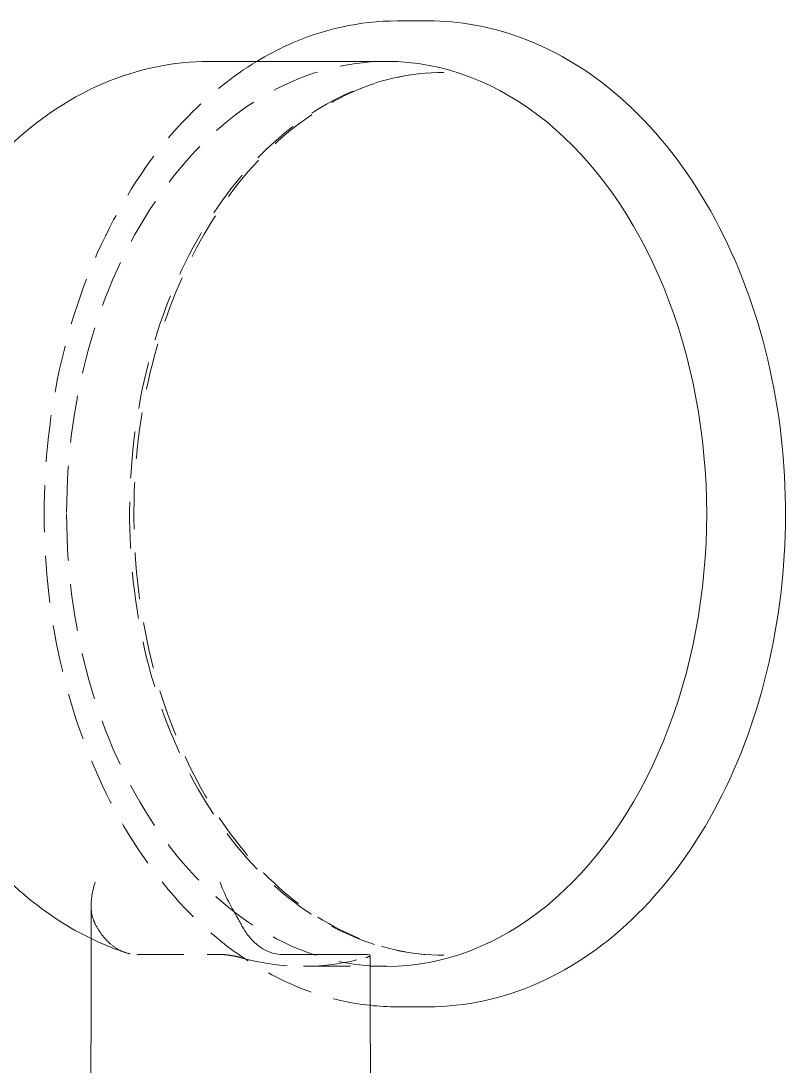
# Model space of a CAD drawing. Header units: millimetres. Extents: x -46397 to 283259, y -8690 to 23983.
# Drawn here: x 122890 to 122971.5, y 7295.4 to 7406.8 of the extents above; entities that cross this region are included whole.
import ezdxf

# ---------------------------------------------------------------- set-up
doc = ezdxf.new("R2010")
doc.units = ezdxf.units.MM
doc.linetypes.add('HIDDENX2', pattern=[0.75, 0.5, -0.25])

# ---------------------------------------------------------------- blocks, each defined once
blk = doc.blocks.new('A$Cbc6c2a49')
at = {"color": 2, "linetype": 'Continuous', "lineweight": 0, "ltscale": 10, "extrusion": (6.89019e-16, 1, 0)}
for p, q in [((654.14, 2159.19), (650.81, 2159.19)), ((630.85, 2154.88), (649.7, 2154.88)), ((618.2, 2064.95), (618.2, 2050.21)), ((647.48, 2059.71), (638.61, 2059.71)), ((647.94, 2050.21), (647.94, 2059.61)), ((647.94, 2058.45), (649.7, 2058.45)), ((654.14, 2054.13), (650.81, 2054.13)), ((618.17, 2050.21), (618.17, 2046.85)), ((647.97, 2050.21), (647.97, 2046.85))]:
    blk.add_line(p, q, dxfattribs=at)
at = {"color": 1, "linetype": 'HIDDENX2', "lineweight": 0, "ltscale": 10, "extrusion": (6.89019e-16, 1, 0)}
for p, q in [((623.09, 2059.71), (631.96, 2059.71)), ((640.83, 2058.45), (647.94, 2058.45))]:
    blk.add_line(p, q, dxfattribs=at)
at = {"color": 1, "linetype": 'HIDDENX2', "lineweight": 0, "ltscale": 10}
for centre, major_axis, start_param, end_param in [((649.7, 2106.66), (0, 48.22), 0, 1.570796), ((649.7, 2106.66), (0, -48.22), -1.570796, 0), ((640.83, 2106.66), (0, -48.22), -0.196382, 0.196382)]:
    blk.add_ellipse(centre, major_axis=major_axis, ratio=0.707107, start_param=start_param, end_param=end_param, dxfattribs=at)
at = {"color": 2, "linetype": 'Continuous', "lineweight": 0, "ltscale": 10}
blk.add_ellipse((649.7, 2106.66), major_axis=(0, -48.22), ratio=0.707107, start_param=0, end_param=3.141593, dxfattribs=at)
for points, knots in [([(650.81, 2159.19), (646.85, 2159.19), (642.88, 2158.31), (638.03, 2156.11), (636.93, 2155.53), (635.86, 2154.88)], [0.1860741, 0.1860741, 0.1860741, 0.1860741, 0.4969371, 0.4969371, 0.5892806, 0.5892806, 0.5892806, 0.5892806]), ([(654.14, 2054.13), (658.11, 2054.13), (662.07, 2054.99), (669.64, 2058.33), (673.23, 2060.85), (679.75, 2067.32), (682.64, 2071.33), (687.4, 2080.43), (689.24, 2085.53), (691.67, 2096.27), (692.26, 2101.9), (692.13, 2113.15), (691.41, 2118.76), (688.71, 2129.4), (686.74, 2134.42), (681.72, 2143.37), (678.68, 2147.29), (671.81, 2153.57), (668, 2155.95), (660.78, 2158.59), (657.46, 2159.19), (654.14, 2159.19)], [3.327667, 3.327667, 3.327667, 3.327667, 3.630176, 3.630176, 3.940274, 3.940274, 4.261843, 4.261843, 4.588222, 4.588222, 4.915246, 4.915246, 5.242193, 5.242193, 5.569218, 5.569218, 5.895373, 5.895373, 6.215845, 6.215845, 6.469259, 6.469259, 6.469259, 6.469259]), ([(618.2, 2061.4), (615.92, 2062.5), (613.77, 2063.89), (608.44, 2068.19), (605.53, 2071.52), (600.55, 2079.29), (598.52, 2083.79), (595.62, 2093.42), (594.76, 2098.57), (594.29, 2108.95), (594.69, 2114.19), (596.71, 2124.27), (598.34, 2129.11), (602.74, 2137.89), (605.5, 2141.84), (611.91, 2148.28), (615.53, 2150.82), (623.07, 2154.05), (626.94, 2154.88), (630.83, 2154.88), (630.84, 2154.88), (630.85, 2154.88)], [3.285133, 3.285133, 3.285133, 3.285133, 3.474467, 3.474467, 3.789096, 3.789096, 4.123338, 4.123338, 4.462952, 4.462952, 4.802815, 4.802815, 5.142691, 5.142691, 5.480125, 5.480125, 5.802741, 5.802741, 6.096345, 6.096345, 6.097111, 6.097111, 6.097111, 6.097111]), ([(618.65, 2067.4), (618.65, 2067.39), (618.65, 2067.39), (618.37, 2066.57), (618.21, 2065.79), (618.2, 2065.01), (618.2, 2064.98), (618.2, 2064.95)], [1.3586756, 1.3586756, 1.3586756, 1.3586756, 1.3599094, 1.3599094, 1.5676488, 1.5676488, 1.5771224, 1.5771224, 1.5771224, 1.5771224]), ([(631.96, 2067.4), (631.96, 2067.39), (631.96, 2067.39), (632.24, 2066.57), (632.62, 2065.79), (633.33, 2064.45), (633.65, 2063.91), (634.01, 2063.25), (634.1, 2063.09), (634.18, 2062.94)], [-0.0010241, -0.0010241, -0.0010241, -0.0010241, 0, 0, 0.1724436, 0.1724436, 0.3120501, 0.3120501, 0.359861, 0.359861, 0.359861, 0.359861]), ([(634.18, 2062.94), (634.35, 2062.61), (634.53, 2062.3), (634.96, 2061.69), (635.25, 2061.35), (635.86, 2060.75), (636.2, 2060.5), (636.83, 2060.13), (637.18, 2059.97), (637.9, 2059.76), (638.27, 2059.71), (638.61, 2059.71)], [2.581263, 2.581263, 2.581263, 2.581263, 2.6529395, 2.6529395, 2.7458773, 2.7458773, 2.8388152, 2.8388152, 2.9304913, 2.9304913, 3.0221674, 3.0221674, 3.0221674, 3.0221674]), ([(647.48, 2059.71), (647.62, 2059.71), (647.74, 2059.7), (647.9, 2059.67), (647.94, 2059.64), (647.94, 2059.61), (647.94, 2059.61), (647.94, 2059.61)], [0.22859702, 0.22859702, 0.22859702, 0.22859702, 0.2662415, 0.2662415, 0.30388597, 0.30388597, 0.30433727, 0.30433727, 0.30433727, 0.30433727])]:
    blk.add_open_spline(points, degree=3, knots=knots, dxfattribs=at)
at = {"color": 1, "linetype": 'HIDDENX2', "lineweight": 0, "ltscale": 10}
for points, knots in [([(635.86, 2154.88), (633.28, 2153.32), (630.83, 2151.36), (625.32, 2145.74), (622.48, 2141.69), (617.83, 2132.55), (616.03, 2127.45), (613.68, 2116.71), (613.12, 2111.08), (613.31, 2099.85), (614.04, 2094.26), (616.75, 2083.68), (618.71, 2078.69), (623.68, 2069.82), (626.68, 2065.94), (633.42, 2059.72), (637.16, 2057.37), (643.33, 2055.08), (645.63, 2054.53), (647.94, 2054.29)], [0.589281, 0.589281, 0.589281, 0.589281, 0.812119, 0.812119, 1.133184, 1.133184, 1.456417, 1.456417, 1.779889, 1.779889, 2.103314, 2.103314, 2.42679, 2.42679, 2.74989, 2.74989, 3.070296, 3.070296, 3.252634, 3.252634, 3.252634, 3.252634]), ([(655.8, 2059.62), (652.25, 2059.62), (648.7, 2060.42), (641.96, 2063.53), (638.76, 2065.85), (633.03, 2071.78), (630.5, 2075.42), (626.37, 2083.62), (624.78, 2088.19), (622.71, 2097.81), (622.23, 2102.85), (622.41, 2112.89), (623.08, 2117.89), (625.5, 2127.35), (627.25, 2131.8), (631.68, 2139.71), (634.35, 2143.17), (640.34, 2148.71), (643.66, 2150.81), (649.96, 2153.17), (652.88, 2153.71), (655.8, 2153.71)], [2.955519, 2.955519, 2.955519, 2.955519, 3.270316, 3.270316, 3.587668, 3.587668, 3.90833, 3.90833, 4.230144, 4.230144, 4.552072, 4.552072, 4.873973, 4.873973, 5.195905, 5.195905, 5.51764, 5.51764, 5.837909, 5.837909, 6.097111, 6.097111, 6.097111, 6.097111]), ([(655.8, 2153.71), (652.25, 2153.71), (648.7, 2152.88), (641.98, 2149.67), (638.8, 2147.3), (633.15, 2141.25), (630.67, 2137.59), (626.66, 2129.36), (625.11, 2124.78), (623.12, 2115.17), (622.67, 2110.13), (622.9, 2100.11), (623.58, 2095.13), (626.02, 2085.72), (627.76, 2081.3), (632.14, 2073.47), (634.77, 2070.06), (640.64, 2064.58), (643.88, 2062.52), (650.04, 2060.16), (652.92, 2059.62), (655.8, 2059.62)], [0.186074, 0.186074, 0.186074, 0.186074, 0.511543, 0.511543, 0.834058, 0.834058, 1.153233, 1.153233, 1.471402, 1.471402, 1.789501, 1.789501, 2.107629, 2.107629, 2.42572, 2.42572, 2.743974, 2.743974, 3.063602, 3.063602, 3.327667, 3.327667, 3.327667, 3.327667]), ([(618.2, 2064.95), (618.2, 2064.39), (618.28, 2063.88), (618.51, 2063.25), (618.58, 2063.09), (618.65, 2062.94)], [1.1423712, 1.1423712, 1.1423712, 1.1423712, 1.3010788, 1.3010788, 1.3586756, 1.3586756, 1.3586756, 1.3586756]), ([(618.65, 2062.94), (618.82, 2062.61), (619.01, 2062.3), (619.43, 2061.69), (619.72, 2061.35), (620.34, 2060.75), (620.67, 2060.5), (621.3, 2060.13), (621.66, 2059.97), (622.38, 2059.76), (622.75, 2059.71), (623.09, 2059.71)], [0, 0, 0, 0, 0.0716764, 0.0716764, 0.1646143, 0.1646143, 0.2575522, 0.2575522, 0.3492283, 0.3492283, 0.4409044, 0.4409044, 0.4409044, 0.4409044]), ([(634.18, 2059.37), (634.04, 2059.41), (633.86, 2059.45), (633.47, 2059.54), (633.26, 2059.58), (632.87, 2059.64), (632.66, 2059.67), (632.28, 2059.7), (632.1, 2059.71), (631.96, 2059.71)], [0.3043373, 0.3043373, 0.3043373, 0.3043373, 0.3428862, 0.3428862, 0.3814351, 0.3814351, 0.4190796, 0.4190796, 0.456724, 0.456724, 0.456724, 0.456724]), ([(647.94, 2059.61), (647.94, 2059.58), (647.9, 2059.54), (647.74, 2059.45), (647.62, 2059.41), (647.48, 2059.37)], [0.15195051, 0.15195051, 0.15195051, 0.15195051, 0.19004812, 0.19004812, 0.22859702, 0.22859702, 0.22859702, 0.22859702])]:
    blk.add_open_spline(points, degree=3, knots=knots, dxfattribs=at)
blk.add_open_spline([(621.85, 2059.91), (620.61, 2060.33), (619.38, 2060.83), (618.2, 2061.4)], degree=3, dxfattribs=at)
at = {"color": 2, "linetype": 'Continuous', "lineweight": 0, "ltscale": 10}
blk.add_open_spline([(647.94, 2054.29), (648.9, 2054.18), (649.85, 2054.13), (650.81, 2054.13)], degree=3, dxfattribs=at)

msp = doc.modelspace()

# ---------------------------------------------------------------- block references
msp.add_blockref('A$Cbc6c2a49', (122279.28, 5247.61, -1.5))

doc.saveas('drawing.dxf')
